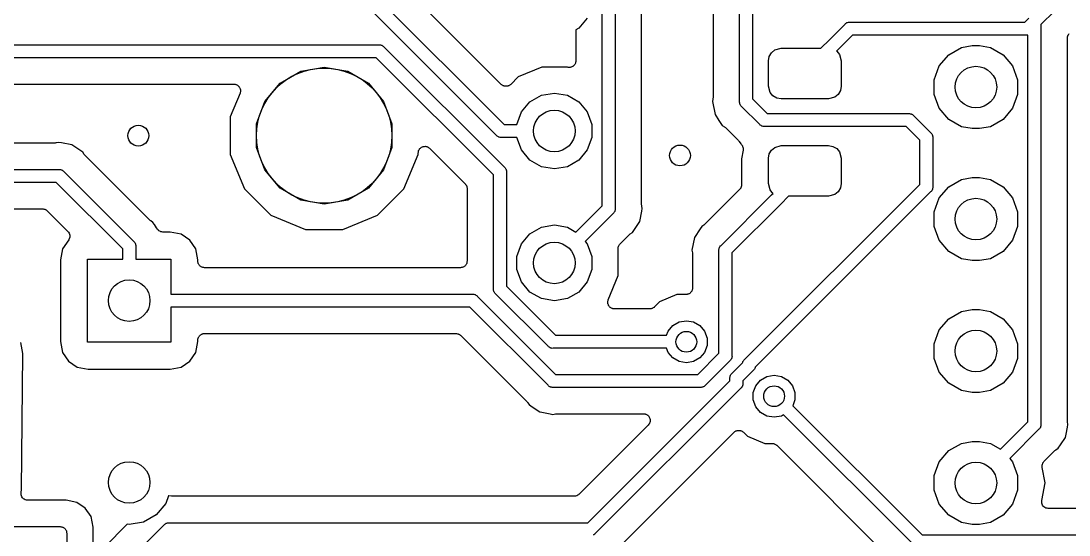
# Model space of a CAD drawing. Extents: x 202.7 to 262.5, y -125.5 to -33.7.
# Drawn here: x 224.82 to 244.97, y -106.11 to -96.22 of the extents above; entities that cross this region are included whole.
import ezdxf

# ---------------------------------------------------------------- set-up
doc = ezdxf.new("R2010")
doc.units = 0
doc.header["$MEASUREMENT"] = 0
doc.layers.add('BLACK', color=7, linetype='CONTINUOUS')

msp = doc.modelspace()

# ---------------------------------------------------------------- linework, layer by layer
at = {"layer": 'BLACK', "linetype": 'CONTINUOUS'}
for p, q in [((246.384, -94.3332), (244.43, -96.2864)), ((238.127, -95.0249), (238.127, -97.6951)), ((238.635, -97.7645), (238.635, -94.9391)), ((238.885, -95.075), (238.885, -97.7182)), ((234.055, -97.4384), (232.067, -95.4503)), ((235.995, -99.7782), (235.995, -95.4479)), ((236.245, -95.4942), (236.245, -99.8245)), ((231.659, -95.7605), (234.109, -98.21)), ((236.753, -99.7552), (236.753, -95.7572)), ((233.965, -98.4195), (231.515, -95.97)), ((235.708, -96.1606), (235.545, -96.3551)), ((240.366, -96.5776), (240.663, -96.2805)), ((240.663, -96.2805), (240.673, -96.2678)), ((240.673, -96.2678), (240.688, -96.2595)), ((240.688, -96.2595), (240.701, -96.25)), ((240.701, -96.25), (240.707, -96.2485)), ((240.707, -96.2485), (240.712, -96.2457)), ((240.712, -96.2457), (240.728, -96.2428)), ((240.728, -96.2428), (240.744, -96.2386)), ((240.744, -96.2386), (240.76, -96.24)), ((240.76, -96.24), (244.123, -96.24)), ((244.123, -96.24), (244.199, -96.1639)), ((244.43, -96.2864), (244.43, -96.2905)), ((244.43, -96.2905), (244.43, -103.98)), ((235.545, -96.3551), (235.487, -96.3885)), ((235.487, -96.3885), (235.487, -96.9864)), ((240.807, -96.49), (240.542, -96.7544)), ((244.166, -96.49), (240.807, -96.49)), ((244.171, -96.4914), (244.166, -96.49)), ((244.18, -96.4907), (244.171, -96.4914)), ((244.18, -103.933), (244.18, -96.4907)), ((244.938, -96.5387), (244.943, -96.5227)), ((244.943, -96.5227), (244.946, -96.5064)), ((244.946, -96.5064), (244.948, -96.5015)), ((244.948, -96.5015), (244.95, -96.4961)), ((244.95, -96.4961), (244.959, -96.4825)), ((244.959, -96.4825), (244.968, -96.4682)), ((244.968, -96.4682), (244.972, -96.4646)), ((223.529, -96.675), (231.698, -96.675)), ((231.698, -96.675), (231.715, -96.6736)), ((231.715, -96.6736), (231.731, -96.6778)), ((231.731, -96.6778), (231.747, -96.6807)), ((231.747, -96.6807), (231.752, -96.6835)), ((231.752, -96.6835), (231.757, -96.685)), ((231.757, -96.685), (231.771, -96.6945)), ((231.771, -96.6945), (231.785, -96.7028)), ((231.785, -96.7028), (231.796, -96.7155)), ((231.796, -96.7155), (234.115, -99.0341)), ((240.201, -96.7425), (240.366, -96.5776)), ((240.366, -96.5776), (240.366, -96.5776)), ((242.902, -96.7266), (243.11, -96.69)), ((243.11, -96.69), (243.25, -96.69)), ((243.25, -96.69), (243.458, -96.7266)), ((244.939, -96.5443), (244.938, -96.5387)), ((244.938, -96.5498), (244.939, -96.5443)), ((244.938, -103.91), (244.938, -96.5498)), ((231.652, -96.925), (223.483, -96.925)), ((233.905, -99.1781), (231.652, -96.925)), ((239.19, -96.9862), (239.205, -96.9029)), ((239.205, -96.9029), (239.247, -96.8296)), ((239.247, -96.8296), (239.312, -96.7752)), ((239.312, -96.7752), (239.434, -96.7425)), ((239.434, -96.7425), (240.201, -96.7425)), ((240.542, -96.7544), (240.499, -96.7974)), ((240.499, -96.7974), (240.503, -96.7995)), ((240.503, -96.7995), (240.557, -96.8644)), ((240.542, -96.7544), (240.542, -96.7544)), ((240.557, -96.8644), (240.59, -96.9862)), ((242.476, -97.0838), (242.658, -96.8677)), ((242.658, -96.8677), (242.902, -96.7266)), ((243.458, -96.7266), (243.702, -96.8677)), ((243.702, -96.8677), (243.884, -97.0838)), ((230.199, -97.1846), (230.65, -97.1049)), ((230.65, -97.1049), (231.101, -97.1846)), ((234.831, -97.107), (234.379, -97.294)), ((235.326, -97.107), (234.831, -97.107)), ((235.338, -97.1115), (235.326, -97.107)), ((235.346, -97.1115), (235.338, -97.1115)), ((235.354, -97.1133), (235.346, -97.1115)), ((235.368, -97.1115), (235.354, -97.1133)), ((235.382, -97.1115), (235.368, -97.1115)), ((235.39, -97.1086), (235.382, -97.1115)), ((235.398, -97.1075), (235.39, -97.1086)), ((235.41, -97.1011), (235.398, -97.1075)), ((235.424, -97.0964), (235.41, -97.1011)), ((235.43, -97.091), (235.424, -97.0964)), ((235.437, -97.0872), (235.43, -97.091)), ((235.447, -97.0769), (235.437, -97.0872)), ((235.457, -97.068), (235.447, -97.0769)), ((235.461, -97.0608), (235.457, -97.068)), ((235.467, -97.0546), (235.461, -97.0608)), ((235.472, -97.0418), (235.467, -97.0546)), ((235.479, -97.0298), (235.472, -97.0418)), ((235.481, -97.0216), (235.479, -97.0298)), ((235.484, -97.0139), (235.481, -97.0216)), ((235.485, -97.0001), (235.484, -97.0139)), ((235.487, -96.9864), (235.485, -97.0001)), ((239.19, -97.4737), (239.19, -96.9862)), ((240.59, -96.9862), (240.59, -97.4737)), ((242.38, -97.3489), (242.476, -97.0838)), ((243.884, -97.0838), (243.98, -97.3489)), ((229.801, -97.4138), (230.199, -97.1846)), ((231.101, -97.1846), (231.499, -97.4138)), ((234.379, -97.294), (234.235, -97.4384)), ((223.552, -97.433), (228.914, -97.433)), ((228.914, -97.433), (228.928, -97.4354)), ((228.928, -97.4354), (228.941, -97.436)), ((228.941, -97.436), (228.949, -97.4392)), ((228.949, -97.4392), (228.957, -97.4407)), ((228.957, -97.4407), (228.969, -97.4476)), ((228.969, -97.4476), (228.982, -97.4529)), ((228.982, -97.4529), (228.988, -97.4585)), ((228.988, -97.4585), (228.995, -97.4627)), ((228.995, -97.4627), (229.004, -97.4733)), ((229.004, -97.4733), (229.015, -97.4827)), ((229.015, -97.4827), (229.018, -97.4901)), ((229.018, -97.4901), (229.024, -97.4965)), ((229.024, -97.4965), (229.029, -97.5095)), ((229.029, -97.5095), (229.035, -97.5218)), ((229.035, -97.5218), (229.036, -97.5301)), ((229.036, -97.5301), (229.039, -97.5379)), ((229.507, -97.765), (229.801, -97.4138)), ((231.499, -97.4138), (231.793, -97.765)), ((234.064, -97.4448), (234.055, -97.4384)), ((234.072, -97.4526), (234.064, -97.4448)), ((234.082, -97.4573), (234.072, -97.4526)), ((234.091, -97.4637), (234.082, -97.4573)), ((234.102, -97.4666), (234.091, -97.4637)), ((234.112, -97.4713), (234.102, -97.4666)), ((234.123, -97.4722), (234.112, -97.4713)), ((234.134, -97.4751), (234.123, -97.4722)), ((234.145, -97.4741), (234.134, -97.4751)), ((234.156, -97.4751), (234.145, -97.4741)), ((234.167, -97.4722), (234.156, -97.4751)), ((234.178, -97.4713), (234.167, -97.4722)), ((234.188, -97.4666), (234.178, -97.4713)), ((234.199, -97.4637), (234.188, -97.4666)), ((234.208, -97.4573), (234.199, -97.4637)), ((234.218, -97.4526), (234.208, -97.4573)), ((234.226, -97.4448), (234.218, -97.4526)), ((234.235, -97.4384), (234.226, -97.4448)), ((239.223, -97.5956), (239.19, -97.4737)), ((240.59, -97.4737), (240.575, -97.5571)), ((242.38, -97.6311), (242.38, -97.3489)), ((243.98, -97.3489), (243.98, -97.6311)), ((229.031, -97.6086), (228.842, -98.0654)), ((229.034, -97.5951), (229.031, -97.6086)), ((229.039, -97.5821), (229.034, -97.5951)), ((229.039, -97.5379), (229.039, -97.5518)), ((229.039, -97.5518), (229.041, -97.5655)), ((229.041, -97.5655), (229.039, -97.5737)), ((229.039, -97.5737), (229.039, -97.5821)), ((234.605, -97.7749), (234.825, -97.648)), ((234.825, -97.648), (235.075, -97.6039)), ((235.075, -97.6039), (235.325, -97.648)), ((235.325, -97.648), (235.545, -97.7749)), ((238.125, -97.7199), (238.115, -97.77)), ((238.127, -97.6951), (238.125, -97.7074)), ((238.125, -97.7074), (238.125, -97.7199)), ((238.885, -97.7182), (239.167, -98)), ((239.277, -97.6605), (239.223, -97.5956)), ((239.35, -97.7028), (239.277, -97.6605)), ((239.434, -97.7175), (239.35, -97.7028)), ((240.346, -97.7175), (239.434, -97.7175)), ((240.468, -97.6848), (240.346, -97.7175)), ((240.533, -97.6304), (240.468, -97.6848)), ((240.575, -97.5571), (240.533, -97.6304)), ((242.476, -97.8962), (242.38, -97.6311)), ((243.98, -97.6311), (243.884, -97.8962)), ((229.35, -98.1958), (229.507, -97.765)), ((231.793, -97.765), (231.95, -98.1958)), ((234.442, -97.9694), (234.605, -97.7749)), ((235.545, -97.7749), (235.708, -97.9694)), ((238.115, -97.77), (238.164, -98.017)), ((238.634, -97.7811), (238.635, -97.7645)), ((238.638, -97.7971), (238.634, -97.7811)), ((238.641, -97.8134), (238.638, -97.7971)), ((238.644, -97.8182), (238.641, -97.8134)), ((238.645, -97.8236), (238.644, -97.8182)), ((238.654, -97.8372), (238.645, -97.8236)), ((238.663, -97.8516), (238.654, -97.8372)), ((238.675, -97.8622), (238.663, -97.8516)), ((239.023, -98.2095), (238.675, -97.8622)), ((242.658, -98.1123), (242.476, -97.8962)), ((243.884, -97.8962), (243.702, -98.1123)), ((228.842, -98.0654), (228.842, -98.7846)), ((234.355, -98.208), (234.442, -97.9694)), ((235.708, -97.9694), (235.795, -98.208)), ((238.164, -98.017), (238.24, -98.1313)), ((238.24, -98.1313), (238.24, -98.1313)), ((238.24, -98.1313), (238.304, -98.2264)), ((239.167, -98), (241.886, -98)), ((241.886, -98), (241.903, -97.9985)), ((241.903, -97.9985), (241.919, -98.0028)), ((241.919, -98.0028), (241.935, -98.0057)), ((241.935, -98.0057), (241.94, -98.0085)), ((241.94, -98.0085), (241.945, -98.01)), ((241.945, -98.01), (241.959, -98.0195)), ((241.959, -98.0195), (241.973, -98.0278)), ((241.973, -98.0278), (241.984, -98.0405)), ((241.984, -98.0405), (242.31, -98.3659)), ((242.902, -98.2534), (242.658, -98.1123)), ((243.702, -98.1123), (243.458, -98.2534)), ((229.35, -98.6542), (229.35, -98.1958)), ((231.95, -98.1958), (231.95, -98.6542)), ((234.109, -98.21), (234.355, -98.21)), ((234.355, -98.21), (234.355, -98.208)), ((235.795, -98.208), (235.795, -98.462)), ((238.304, -98.2264), (238.346, -98.2547)), ((238.346, -98.2547), (238.355, -98.2634)), ((238.355, -98.2634), (238.365, -98.2705)), ((238.365, -98.2705), (238.614, -98.5197)), ((239.033, -98.2222), (239.023, -98.2095)), ((239.048, -98.2305), (239.033, -98.2222)), ((239.061, -98.24), (239.048, -98.2305)), ((239.067, -98.2415), (239.061, -98.24)), ((239.072, -98.2443), (239.067, -98.2415)), ((239.088, -98.2471), (239.072, -98.2443)), ((239.104, -98.2514), (239.088, -98.2471)), ((239.12, -98.25), (239.104, -98.2514)), ((241.84, -98.25), (239.12, -98.25)), ((242.1, -98.5099), (241.84, -98.25)), ((243.11, -98.29), (242.902, -98.2534)), ((243.25, -98.29), (243.11, -98.29)), ((243.458, -98.2534), (243.25, -98.29)), ((233.975, -98.4322), (233.965, -98.4195)), ((233.99, -98.4405), (233.975, -98.4322)), ((234.003, -98.45), (233.99, -98.4405)), ((234.009, -98.4515), (234.003, -98.45)), ((234.013, -98.4543), (234.009, -98.4515)), ((234.03, -98.4572), (234.013, -98.4543)), ((234.046, -98.4614), (234.03, -98.4572)), ((234.062, -98.46), (234.046, -98.4614)), ((234.355, -98.46), (234.062, -98.46)), ((234.355, -98.462), (234.355, -98.46)), ((234.442, -98.7006), (234.355, -98.462)), ((235.795, -98.462), (235.708, -98.7006)), ((238.614, -98.5197), (238.622, -98.5299)), ((238.622, -98.5299), (238.63, -98.5389)), ((242.1, -99.3651), (242.1, -98.5099)), ((242.31, -98.3659), (242.322, -98.3766)), ((242.322, -98.3766), (242.331, -98.3909)), ((242.331, -98.3909), (242.34, -98.4045)), ((242.34, -98.4045), (242.341, -98.4099)), ((242.341, -98.4099), (242.344, -98.4147)), ((242.344, -98.4147), (242.347, -98.4311)), ((242.347, -98.4311), (242.351, -98.4471)), ((242.351, -98.4471), (242.35, -98.4636)), ((242.35, -98.4636), (242.35, -99.4114)), ((225.475, -98.567), (221.748, -98.567)), ((225.487, -98.5648), (225.475, -98.567)), ((225.5, -98.5646), (225.487, -98.5648)), ((225.55, -98.5546), (225.5, -98.5646)), ((225.6, -98.5646), (225.55, -98.5546)), ((225.797, -98.6037), (225.6, -98.5646)), ((225.6, -98.5646), (225.6, -98.5646)), ((226.006, -98.7436), (225.797, -98.6037)), ((229.507, -99.085), (229.35, -98.6542)), ((231.95, -98.6542), (231.793, -99.085)), ((232.458, -98.7561), (232.461, -98.7398)), ((232.461, -98.7398), (232.462, -98.7232)), ((232.462, -98.7232), (232.465, -98.7182)), ((232.465, -98.7182), (232.466, -98.7127)), ((232.466, -98.7127), (232.474, -98.6983)), ((232.474, -98.6983), (232.481, -98.6833)), ((232.481, -98.6833), (232.485, -98.6793)), ((232.485, -98.6793), (232.488, -98.6745)), ((232.488, -98.6745), (232.5, -98.6638)), ((232.5, -98.6638), (232.512, -98.6521)), ((232.512, -98.6521), (232.517, -98.6497)), ((232.517, -98.6497), (232.522, -98.6461)), ((232.522, -98.6461), (232.537, -98.6405)), ((232.537, -98.6405), (232.552, -98.6334)), ((232.552, -98.6334), (232.558, -98.633)), ((232.558, -98.633), (232.563, -98.631)), ((232.563, -98.631), (232.58, -98.631)), ((232.58, -98.631), (232.596, -98.6296)), ((232.596, -98.6296), (232.601, -98.631)), ((232.601, -98.631), (232.607, -98.631)), ((232.607, -98.631), (232.623, -98.6367)), ((232.623, -98.6367), (232.639, -98.641)), ((232.639, -98.641), (232.643, -98.6442)), ((232.643, -98.6442), (232.648, -98.6461)), ((232.648, -98.6461), (232.661, -98.6568)), ((232.661, -98.6568), (232.675, -98.6663)), ((232.675, -98.6663), (233.36, -99.3513)), ((234.605, -98.8951), (234.442, -98.7006)), ((235.708, -98.7006), (235.545, -98.8951)), ((238.63, -98.5389), (238.66, -98.5839)), ((238.66, -98.5839), (238.662, -98.5851)), ((238.662, -98.5851), (238.671, -98.5959)), ((238.703, -98.7053), (238.67, -98.8738)), ((238.671, -98.5959), (238.681, -98.6055)), ((238.681, -98.6055), (238.685, -98.613)), ((238.685, -98.613), (238.69, -98.6195)), ((238.69, -98.6195), (238.694, -98.6326)), ((238.694, -98.6326), (238.7, -98.645)), ((238.7, -98.645), (238.701, -98.6533)), ((238.701, -98.6533), (238.704, -98.6612)), ((238.705, -98.6889), (238.703, -98.697)), ((238.703, -98.697), (238.703, -98.7053)), ((238.704, -98.6612), (238.704, -98.6751)), ((238.704, -98.6751), (238.705, -98.6889)), ((239.205, -98.7779), (239.247, -98.7046)), ((239.247, -98.7046), (239.312, -98.6502)), ((239.312, -98.6502), (239.434, -98.6175)), ((239.434, -98.6175), (240.346, -98.6175)), ((240.346, -98.6175), (240.43, -98.6322)), ((240.43, -98.6322), (240.503, -98.6745)), ((240.503, -98.6745), (240.557, -98.7394)), ((240.557, -98.7394), (240.59, -98.8612)), ((226.035, -98.7861), (226.006, -98.7436)), ((226.043, -98.7951), (226.035, -98.7861)), ((226.051, -98.8053), (226.043, -98.7951)), ((227.295, -100.049), (226.051, -98.8053)), ((228.842, -98.7846), (229.117, -99.4491)), ((232.183, -99.4492), (232.458, -98.7846)), ((232.458, -98.7846), (232.458, -98.7561)), ((234.825, -99.022), (234.605, -98.8951)), ((235.545, -98.8951), (235.325, -99.022)), ((238.67, -98.8738), (238.67, -99.3362)), ((239.19, -98.8612), (239.205, -98.7779)), ((239.19, -99.3487), (239.19, -98.8612)), ((240.59, -98.8612), (240.59, -99.3487)), ((221.225, -99.075), (225.545, -99.075)), ((225.545, -99.075), (225.561, -99.0736)), ((225.561, -99.0736), (225.577, -99.0778)), ((225.577, -99.0778), (225.593, -99.0807)), ((225.593, -99.0807), (225.598, -99.0835)), ((225.598, -99.0835), (225.604, -99.085)), ((225.604, -99.085), (225.617, -99.0945)), ((225.617, -99.0945), (225.632, -99.1028)), ((225.632, -99.1028), (225.642, -99.1155)), ((225.642, -99.1155), (226.985, -100.458)), ((229.801, -99.4362), (229.507, -99.085)), ((231.793, -99.085), (231.499, -99.4362)), ((234.115, -99.0341), (234.127, -99.0447)), ((234.127, -99.0447), (234.136, -99.0591)), ((234.136, -99.0591), (234.145, -99.0727)), ((234.145, -99.0727), (234.146, -99.0781)), ((234.146, -99.0781), (234.149, -99.0829)), ((234.149, -99.0829), (234.152, -99.0992)), ((234.152, -99.0992), (234.156, -99.1152)), ((234.156, -99.1152), (234.155, -99.1318)), ((234.155, -99.1318), (234.155, -101.325)), ((235.075, -99.0661), (234.825, -99.022)), ((235.325, -99.022), (235.075, -99.0661)), ((225.498, -99.325), (221.225, -99.325)), ((226.775, -100.602), (225.498, -99.325)), ((233.905, -101.371), (233.905, -99.1781)), ((238.67, -99.3362), (238.672, -99.3481)), ((242.658, -99.4077), (242.902, -99.2666)), ((242.902, -99.2666), (243.11, -99.23)), ((243.11, -99.23), (243.25, -99.23)), ((243.25, -99.23), (243.458, -99.2666)), ((243.458, -99.2666), (243.702, -99.4077)), ((229.117, -99.4491), (229.626, -99.9577)), ((230.199, -99.6654), (229.801, -99.4362)), ((231.499, -99.4362), (231.101, -99.6654)), ((231.674, -99.9577), (232.183, -99.4492)), ((233.36, -99.3513), (233.363, -99.3559)), ((233.363, -99.3559), (233.367, -99.3595)), ((233.367, -99.3595), (233.376, -99.3738)), ((233.376, -99.3738), (233.385, -99.3874)), ((233.385, -99.3874), (233.387, -99.3928)), ((233.387, -99.3928), (233.389, -99.3977)), ((233.389, -99.3977), (233.392, -99.414)), ((233.392, -99.414), (233.397, -99.43)), ((233.397, -99.43), (233.396, -99.4356)), ((233.396, -99.4356), (233.397, -99.4411)), ((233.397, -99.4411), (233.397, -100.84)), ((238.637, -99.4626), (237.97, -100.129)), ((238.647, -99.4479), (238.637, -99.4626)), ((238.659, -99.4339), (238.647, -99.4479)), ((238.66, -99.43), (238.659, -99.4339)), ((238.662, -99.4265), (238.66, -99.43)), ((238.667, -99.4092), (238.662, -99.4265)), ((238.673, -99.3922), (238.667, -99.4092)), ((238.672, -99.3481), (238.672, -99.366)), ((238.672, -99.366), (238.674, -99.3839)), ((238.674, -99.3839), (238.673, -99.388)), ((238.673, -99.388), (238.673, -99.3922)), ((238.73, -102.735), (242.1, -99.3651)), ((242.31, -99.5091), (238.937, -102.882)), ((239.223, -99.4706), (239.19, -99.3487)), ((239.277, -99.5355), (239.223, -99.4706)), ((239.253, -99.5651), (239.281, -99.5376)), ((239.281, -99.5376), (239.277, -99.5355)), ((240.533, -99.5054), (240.468, -99.5598)), ((240.575, -99.4321), (240.533, -99.5054)), ((240.59, -99.3487), (240.575, -99.4321)), ((242.322, -99.4984), (242.31, -99.5091)), ((242.331, -99.4841), (242.322, -99.4984)), ((242.34, -99.4705), (242.331, -99.4841)), ((242.341, -99.4651), (242.34, -99.4705)), ((242.344, -99.4603), (242.341, -99.4651)), ((242.347, -99.4439), (242.344, -99.4603)), ((242.351, -99.4279), (242.347, -99.4439)), ((242.35, -99.4114), (242.351, -99.4279)), ((242.476, -99.6238), (242.658, -99.4077)), ((243.702, -99.4077), (243.884, -99.6238)), ((230.65, -99.7451), (230.199, -99.6654)), ((231.101, -99.6654), (230.65, -99.7451)), ((238.28, -100.538), (239.253, -99.5651)), ((239.43, -99.7419), (238.49, -100.682)), ((239.253, -99.5651), (239.253, -99.5651)), ((239.579, -99.5925), (239.43, -99.7419)), ((239.43, -99.7419), (239.43, -99.7419)), ((240.346, -99.5925), (239.579, -99.5925)), ((240.468, -99.5598), (240.346, -99.5925)), ((242.38, -99.8889), (242.476, -99.6238)), ((243.884, -99.6238), (243.98, -99.8889)), ((223.872, -99.833), (225.235, -99.833)), ((225.235, -99.833), (225.241, -99.834)), ((225.241, -99.834), (225.246, -99.8335)), ((225.246, -99.8335), (225.262, -99.8378)), ((225.262, -99.8378), (225.279, -99.8407)), ((225.279, -99.8407), (225.283, -99.8435)), ((225.283, -99.8435), (225.289, -99.8449)), ((225.289, -99.8449), (225.302, -99.8544)), ((225.302, -99.8544), (225.317, -99.8627)), ((225.317, -99.8627), (225.32, -99.867)), ((225.32, -99.867), (225.325, -99.8702)), ((225.325, -99.8702), (225.722, -100.267)), ((235.49, -100.283), (235.995, -99.7782)), ((236.205, -99.9222), (235.667, -100.46)), ((236.217, -99.9116), (236.205, -99.9222)), ((236.226, -99.8972), (236.217, -99.9116)), ((236.235, -99.8836), (236.226, -99.8972)), ((236.236, -99.8782), (236.235, -99.8836)), ((236.239, -99.8734), (236.236, -99.8782)), ((236.242, -99.8571), (236.239, -99.8734)), ((236.246, -99.8411), (236.242, -99.8571)), ((236.245, -99.8245), (236.246, -99.8411)), ((236.716, -100.077), (236.755, -99.8801)), ((236.755, -99.7674), (236.753, -99.7552)), ((236.755, -99.7799), (236.755, -99.7674)), ((236.765, -99.83), (236.755, -99.7799)), ((236.755, -99.8801), (236.765, -99.83)), ((236.755, -99.8801), (236.755, -99.8801)), ((242.38, -100.171), (242.38, -99.8889)), ((243.98, -99.8889), (243.98, -100.171)), ((227.305, -100.057), (227.295, -100.049)), ((227.314, -100.065), (227.305, -100.057)), ((227.356, -100.094), (227.314, -100.065)), ((227.385, -100.136), (227.356, -100.094)), ((227.425, -100.197), (227.385, -100.136)), ((227.385, -100.136), (227.385, -100.136)), ((229.626, -99.9577), (230.29, -100.233)), ((231.01, -100.233), (231.674, -99.9577)), ((234.825, -100.188), (235.075, -100.144)), ((235.075, -100.144), (235.325, -100.188)), ((236.576, -100.286), (236.716, -100.077)), ((237.951, -100.145), (237.909, -100.174)), ((237.96, -100.137), (237.951, -100.145)), ((237.97, -100.129), (237.96, -100.137)), ((225.722, -100.267), (225.734, -100.284)), ((225.734, -100.284), (225.746, -100.301)), ((225.746, -100.301), (225.747, -100.302)), ((225.747, -100.302), (225.747, -100.303)), ((225.747, -100.303), (225.753, -100.323)), ((225.753, -100.323), (225.759, -100.343)), ((225.759, -100.346), (225.757, -100.367)), ((225.759, -100.343), (225.758, -100.345)), ((225.758, -100.345), (225.759, -100.346)), ((227.443, -100.223), (227.425, -100.197)), ((227.425, -100.197), (227.425, -100.197)), ((227.455, -100.236), (227.443, -100.223)), ((227.467, -100.25), (227.455, -100.236)), ((227.47, -100.252), (227.467, -100.25)), ((227.473, -100.255), (227.47, -100.252)), ((227.489, -100.263), (227.473, -100.255)), ((227.505, -100.272), (227.489, -100.263)), ((227.509, -100.273), (227.505, -100.272)), ((227.513, -100.274), (227.509, -100.273)), ((227.531, -100.276), (227.513, -100.274)), ((227.548, -100.28), (227.531, -100.276)), ((227.687, -100.28), (227.548, -100.28)), ((227.898, -100.321), (227.687, -100.28)), ((228.066, -100.434), (227.898, -100.321)), ((230.29, -100.233), (231.01, -100.233)), ((234.442, -100.509), (234.605, -100.315)), ((234.605, -100.315), (234.825, -100.188)), ((235.325, -100.188), (235.49, -100.283)), ((236.337, -100.508), (236.515, -100.331)), ((236.515, -100.331), (236.525, -100.323)), ((236.525, -100.323), (236.534, -100.315)), ((236.534, -100.315), (236.576, -100.286)), ((237.88, -100.216), (237.769, -100.383)), ((237.909, -100.174), (237.88, -100.216)), ((237.88, -100.216), (237.88, -100.216)), ((242.476, -100.436), (242.38, -100.171)), ((243.98, -100.171), (243.884, -100.436)), ((225.738, -100.428), (225.621, -100.602)), ((225.746, -100.409), (225.738, -100.428)), ((225.755, -100.39), (225.746, -100.409)), ((225.756, -100.387), (225.755, -100.389)), ((225.755, -100.389), (225.755, -100.39)), ((225.757, -100.367), (225.756, -100.387)), ((226.985, -100.458), (226.997, -100.468)), ((226.997, -100.468), (227.006, -100.483)), ((227.006, -100.483), (227.015, -100.496)), ((227.015, -100.496), (227.016, -100.502)), ((227.016, -100.502), (227.019, -100.507)), ((227.019, -100.507), (227.022, -100.523)), ((227.022, -100.523), (227.026, -100.539)), ((227.026, -100.539), (227.025, -100.555)), ((228.179, -100.602), (228.066, -100.434)), ((234.355, -100.748), (234.442, -100.509)), ((235.667, -100.46), (235.708, -100.509)), ((235.708, -100.509), (235.795, -100.748)), ((236.306, -100.56), (236.31, -100.552)), ((236.31, -100.552), (236.312, -100.544)), ((236.312, -100.544), (236.32, -100.533)), ((236.32, -100.533), (236.326, -100.521)), ((236.326, -100.521), (236.332, -100.515)), ((236.332, -100.515), (236.337, -100.508)), ((237.769, -100.383), (237.72, -100.63)), ((238.259, -100.563), (238.268, -100.548)), ((238.268, -100.548), (238.28, -100.538)), ((242.658, -100.652), (242.476, -100.436)), ((243.884, -100.436), (243.702, -100.652)), ((225.621, -100.602), (225.58, -100.813)), ((226.775, -100.8), (226.775, -100.602)), ((227.025, -100.555), (227.025, -100.8)), ((228.22, -100.813), (228.179, -100.602)), ((234.355, -101.002), (234.355, -100.748)), ((235.795, -100.748), (235.795, -101.002)), ((236.3, -100.587), (236.304, -100.573)), ((236.301, -100.595), (236.3, -100.587)), ((236.3, -100.603), (236.301, -100.595)), ((236.303, -100.617), (236.3, -100.603)), ((236.303, -101.119), (236.303, -100.617)), ((236.303, -100.617), (236.303, -100.617)), ((236.304, -100.573), (236.306, -100.56)), ((237.72, -100.63), (237.73, -100.68)), ((237.73, -100.68), (237.73, -100.693)), ((237.73, -100.693), (237.732, -100.705)), ((237.732, -100.705), (237.732, -101.358)), ((238.239, -100.619), (238.243, -100.603)), ((238.24, -100.635), (238.239, -100.619)), ((238.24, -102.614), (238.24, -100.635)), ((238.243, -100.603), (238.246, -100.587)), ((238.246, -100.587), (238.249, -100.582)), ((238.249, -100.582), (238.25, -100.576)), ((238.25, -100.576), (238.259, -100.563)), ((238.49, -100.682), (238.49, -102.66)), ((242.902, -100.793), (242.658, -100.652)), ((243.702, -100.652), (243.458, -100.793)), ((225.58, -100.813), (225.58, -102.387)), ((226.1, -102.4), (226.1, -100.8)), ((226.1, -100.8), (226.775, -100.8)), ((227.025, -100.8), (227.7, -100.8)), ((227.7, -100.8), (227.7, -101.475)), ((228.22, -100.84), (228.22, -100.813)), ((228.222, -100.851), (228.22, -100.84)), ((228.222, -100.862), (228.222, -100.851)), ((228.226, -100.872), (228.222, -100.862)), ((228.228, -100.883), (228.226, -100.872)), ((228.234, -100.893), (228.228, -100.883)), ((228.237, -100.903), (228.234, -100.893)), ((228.245, -100.912), (228.237, -100.903)), ((228.25, -100.922), (228.245, -100.912)), ((228.259, -100.929), (228.25, -100.922)), ((228.266, -100.937), (228.259, -100.929)), ((228.275, -100.943), (228.266, -100.937)), ((228.284, -100.95), (228.275, -100.943)), ((228.294, -100.954), (228.284, -100.95)), ((228.304, -100.959), (228.294, -100.954)), ((233.323, -100.954), (233.313, -100.959)), ((233.333, -100.95), (233.323, -100.954)), ((233.342, -100.943), (233.333, -100.95)), ((233.352, -100.937), (233.342, -100.943)), ((233.359, -100.929), (233.352, -100.937)), ((233.367, -100.922), (233.359, -100.929)), ((233.373, -100.912), (233.367, -100.922)), ((233.38, -100.903), (233.373, -100.912)), ((233.384, -100.893), (233.38, -100.903)), ((233.389, -100.883), (233.384, -100.893)), ((233.391, -100.872), (233.389, -100.883)), ((233.395, -100.862), (233.391, -100.872)), ((233.397, -100.84), (233.395, -100.851)), ((233.395, -100.851), (233.395, -100.862)), ((243.11, -100.83), (242.902, -100.793)), ((243.25, -100.83), (243.11, -100.83)), ((243.458, -100.793), (243.25, -100.83)), ((228.315, -100.961), (228.304, -100.959)), ((228.325, -100.965), (228.315, -100.961)), ((228.337, -100.965), (228.325, -100.965)), ((228.347, -100.967), (228.337, -100.965)), ((233.27, -100.967), (228.347, -100.967)), ((233.281, -100.965), (233.27, -100.967)), ((233.292, -100.965), (233.281, -100.965)), ((233.302, -100.961), (233.292, -100.965)), ((233.313, -100.959), (233.302, -100.961)), ((234.442, -101.241), (234.355, -101.002)), ((235.795, -101.002), (235.708, -101.241)), ((236.11, -101.584), (236.303, -101.119)), ((234.155, -101.325), (235.098, -102.268)), ((234.605, -101.435), (234.442, -101.241)), ((235.708, -101.241), (235.545, -101.435)), ((237.732, -101.358), (237.73, -101.369)), ((227.7, -101.475), (233.495, -101.475)), ((233.495, -101.475), (233.511, -101.474)), ((233.511, -101.474), (233.527, -101.478)), ((233.527, -101.478), (233.543, -101.481)), ((233.543, -101.481), (233.548, -101.484)), ((233.548, -101.484), (233.554, -101.485)), ((233.554, -101.485), (233.567, -101.494)), ((233.567, -101.494), (233.582, -101.503)), ((233.582, -101.503), (233.592, -101.515)), ((233.592, -101.515), (235.097, -103.02)), ((233.904, -101.388), (233.905, -101.371)), ((233.908, -101.404), (233.904, -101.388)), ((233.911, -101.42), (233.908, -101.404)), ((233.914, -101.425), (233.911, -101.42)), ((233.915, -101.43), (233.914, -101.425)), ((233.924, -101.444), (233.915, -101.43)), ((233.933, -101.458), (233.924, -101.444)), ((233.945, -101.469), (233.933, -101.458)), ((234.954, -102.477), (233.945, -101.469)), ((234.825, -101.562), (234.605, -101.435)), ((235.545, -101.435), (235.325, -101.562)), ((237.432, -101.485), (237.098, -101.623)), ((237.605, -101.485), (237.432, -101.485)), ((237.616, -101.483), (237.605, -101.485)), ((237.627, -101.483), (237.616, -101.483)), ((237.637, -101.479), (237.627, -101.483)), ((237.648, -101.477), (237.637, -101.479)), ((237.658, -101.471), (237.648, -101.477)), ((237.669, -101.468), (237.658, -101.471)), ((237.677, -101.46), (237.669, -101.468)), ((237.687, -101.455), (237.677, -101.46)), ((237.694, -101.446), (237.687, -101.455)), ((237.702, -101.439), (237.694, -101.446)), ((237.708, -101.43), (237.702, -101.439)), ((237.715, -101.421), (237.708, -101.43)), ((237.719, -101.411), (237.715, -101.421)), ((237.724, -101.401), (237.719, -101.411)), ((237.726, -101.39), (237.724, -101.401)), ((237.73, -101.38), (237.726, -101.39)), ((237.73, -101.369), (237.73, -101.38)), ((233.448, -101.725), (227.7, -101.725)), ((227.7, -101.725), (227.7, -102.4)), ((234.953, -103.23), (233.448, -101.725)), ((235.075, -101.606), (234.825, -101.562)), ((235.325, -101.562), (235.075, -101.606)), ((236.101, -101.627), (236.103, -101.619)), ((236.103, -101.641), (236.101, -101.627)), ((236.103, -101.611), (236.107, -101.598)), ((236.103, -101.619), (236.103, -101.611)), ((236.103, -101.655), (236.103, -101.641)), ((236.106, -101.663), (236.103, -101.655)), ((236.107, -101.671), (236.106, -101.663)), ((236.107, -101.598), (236.11, -101.584)), ((236.113, -101.683), (236.107, -101.671)), ((236.118, -101.696), (236.113, -101.683)), ((236.123, -101.703), (236.118, -101.696)), ((236.127, -101.71), (236.123, -101.703)), ((236.137, -101.719), (236.127, -101.71)), ((236.146, -101.73), (236.137, -101.719)), ((236.153, -101.734), (236.146, -101.73)), ((236.16, -101.74), (236.153, -101.734)), ((236.172, -101.745), (236.16, -101.74)), ((236.184, -101.752), (236.172, -101.745)), ((236.193, -101.753), (236.184, -101.752)), ((236.2, -101.757), (236.193, -101.753)), ((236.214, -101.757), (236.2, -101.757)), ((236.228, -101.76), (236.214, -101.757)), ((236.909, -101.76), (236.228, -101.76)), ((236.914, -101.759), (236.909, -101.76)), ((236.92, -101.759), (236.914, -101.759)), ((236.936, -101.755), (236.92, -101.759)), ((236.952, -101.752), (236.936, -101.755)), ((236.957, -101.749), (236.952, -101.752)), ((236.963, -101.748), (236.957, -101.749)), ((236.976, -101.738), (236.963, -101.748)), ((236.991, -101.73), (236.976, -101.738)), ((236.994, -101.726), (236.991, -101.73)), ((236.999, -101.722), (236.994, -101.726)), ((237.098, -101.623), (236.999, -101.722)), ((242.476, -102.164), (242.658, -101.948)), ((242.658, -101.948), (242.902, -101.807)), ((242.902, -101.807), (243.11, -101.77)), ((243.11, -101.77), (243.25, -101.77)), ((243.25, -101.77), (243.458, -101.807)), ((243.458, -101.807), (243.702, -101.948)), ((243.702, -101.948), (243.884, -102.164)), ((237.261, -102.19), (237.352, -102.081)), ((237.352, -102.081), (237.474, -102.011)), ((237.474, -102.011), (237.613, -101.986)), ((237.613, -101.986), (237.752, -102.011)), ((237.752, -102.011), (237.874, -102.081)), ((237.874, -102.081), (237.964, -102.19)), ((242.38, -102.429), (242.476, -102.164)), ((243.884, -102.164), (243.98, -102.429)), ((228.22, -102.36), (228.222, -102.349)), ((228.22, -102.387), (228.22, -102.36)), ((228.222, -102.338), (228.226, -102.328)), ((228.222, -102.349), (228.222, -102.338)), ((228.226, -102.328), (228.228, -102.317)), ((228.228, -102.317), (228.234, -102.307)), ((228.234, -102.307), (228.237, -102.296)), ((228.237, -102.296), (228.245, -102.288)), ((228.245, -102.288), (228.25, -102.278)), ((228.25, -102.278), (228.259, -102.271)), ((228.259, -102.271), (228.266, -102.263)), ((228.266, -102.263), (228.275, -102.257)), ((228.275, -102.257), (228.284, -102.25)), ((228.284, -102.25), (228.294, -102.246)), ((228.294, -102.246), (228.304, -102.241)), ((228.304, -102.241), (228.315, -102.239)), ((228.315, -102.239), (228.325, -102.235)), ((228.325, -102.235), (228.337, -102.235)), ((228.337, -102.235), (228.347, -102.233)), ((228.347, -102.233), (233.185, -102.233)), ((233.185, -102.233), (233.191, -102.234)), ((233.191, -102.234), (233.196, -102.233)), ((233.196, -102.233), (233.212, -102.238)), ((233.212, -102.238), (233.229, -102.241)), ((233.229, -102.241), (233.233, -102.243)), ((233.233, -102.243), (233.239, -102.245)), ((233.239, -102.245), (233.252, -102.254)), ((233.252, -102.254), (233.267, -102.263)), ((233.267, -102.263), (233.27, -102.267)), ((233.27, -102.267), (233.275, -102.27)), ((233.275, -102.27), (234.544, -103.54)), ((235.098, -102.268), (237.232, -102.268)), ((237.232, -102.268), (237.261, -102.19)), ((237.964, -102.19), (238.013, -102.322)), ((238.013, -102.322), (238.013, -102.463)), ((224.858, -102.618), (224.817, -102.406)), ((225.58, -102.387), (225.621, -102.598)), ((227.7, -102.4), (226.1, -102.4)), ((228.179, -102.598), (228.22, -102.387)), ((234.964, -102.49), (234.954, -102.477)), ((234.979, -102.498), (234.964, -102.49)), ((234.992, -102.508), (234.979, -102.498)), ((234.998, -102.509), (234.992, -102.508)), ((235.003, -102.512), (234.998, -102.509)), ((235.019, -102.515), (235.003, -102.512)), ((235.035, -102.519), (235.019, -102.515)), ((235.051, -102.518), (235.035, -102.519)), ((237.232, -102.518), (235.051, -102.518)), ((237.261, -102.596), (237.232, -102.518)), ((238.013, -102.463), (237.964, -102.596)), ((242.38, -102.711), (242.38, -102.429)), ((243.98, -102.429), (243.98, -102.711)), ((224.833, -105.242), (224.858, -102.618)), ((225.621, -102.598), (225.734, -102.766)), ((225.734, -102.766), (225.902, -102.879)), ((227.898, -102.879), (228.066, -102.766)), ((228.066, -102.766), (228.179, -102.598)), ((237.352, -102.704), (237.261, -102.596)), ((237.474, -102.774), (237.352, -102.704)), ((237.874, -102.704), (237.752, -102.774)), ((237.834, -103.02), (238.24, -102.614)), ((237.964, -102.596), (237.874, -102.704)), ((238.45, -102.758), (237.978, -103.23)), ((238.462, -102.747), (238.45, -102.758)), ((238.471, -102.733), (238.462, -102.747)), ((238.48, -102.719), (238.471, -102.733)), ((238.481, -102.714), (238.48, -102.719)), ((238.484, -102.709), (238.481, -102.714)), ((238.487, -102.693), (238.484, -102.709)), ((238.491, -102.677), (238.487, -102.693)), ((238.49, -102.66), (238.491, -102.677)), ((238.7, -102.773), (238.709, -102.76)), ((238.709, -102.76), (238.718, -102.745)), ((238.718, -102.745), (238.73, -102.735)), ((242.476, -102.976), (242.38, -102.711)), ((243.98, -102.711), (243.884, -102.976)), ((225.902, -102.879), (226.113, -102.92)), ((226.113, -102.92), (227.687, -102.92)), ((227.687, -102.92), (227.898, -102.879)), ((237.613, -102.799), (237.474, -102.774)), ((237.752, -102.774), (237.613, -102.799)), ((238.49, -103), (238.693, -102.797)), ((238.693, -102.797), (238.696, -102.783)), ((238.696, -102.783), (238.699, -102.779)), ((238.699, -102.779), (238.7, -102.773)), ((238.9, -102.944), (238.7, -103.144)), ((238.912, -102.934), (238.9, -102.944)), ((238.921, -102.919), (238.912, -102.934)), ((238.93, -102.906), (238.921, -102.919)), ((238.931, -102.9), (238.93, -102.906)), ((238.934, -102.895), (238.931, -102.9)), ((238.937, -102.882), (238.934, -102.895)), ((235.097, -103.02), (237.834, -103.02)), ((235.718, -105.875), (238.45, -103.143)), ((238.449, -103.081), (238.453, -103.065)), ((238.45, -103.097), (238.449, -103.081)), ((238.45, -103.143), (238.45, -103.097)), ((238.453, -103.065), (238.456, -103.049)), ((238.456, -103.049), (238.459, -103.044)), ((238.459, -103.044), (238.46, -103.038)), ((238.46, -103.038), (238.469, -103.025)), ((238.469, -103.025), (238.478, -103.01)), ((238.478, -103.01), (238.49, -103)), ((238.7, -103.144), (238.7, -103.189)), ((238.948, -103.237), (239.039, -103.129)), ((239.039, -103.129), (239.161, -103.058)), ((239.161, -103.058), (239.3, -103.034)), ((239.3, -103.034), (239.439, -103.058)), ((239.439, -103.058), (239.561, -103.129)), ((239.561, -103.129), (239.652, -103.237)), ((242.658, -103.192), (242.476, -102.976)), ((243.884, -102.976), (243.702, -103.192)), ((234.963, -103.242), (234.953, -103.23)), ((234.978, -103.251), (234.963, -103.242)), ((234.991, -103.26), (234.978, -103.251)), ((234.997, -103.261), (234.991, -103.26)), ((235.002, -103.264), (234.997, -103.261)), ((235.018, -103.267), (235.002, -103.264)), ((235.034, -103.271), (235.018, -103.267)), ((235.05, -103.27), (235.034, -103.271)), ((237.88, -103.27), (235.05, -103.27)), ((238.66, -103.287), (235.862, -106.085)), ((237.897, -103.271), (237.88, -103.27)), ((237.913, -103.267), (237.897, -103.271)), ((237.929, -103.264), (237.913, -103.267)), ((237.934, -103.261), (237.929, -103.264)), ((237.939, -103.26), (237.934, -103.261)), ((237.953, -103.251), (237.939, -103.26)), ((237.967, -103.242), (237.953, -103.251)), ((237.978, -103.23), (237.967, -103.242)), ((238.672, -103.276), (238.66, -103.287)), ((238.681, -103.262), (238.672, -103.276)), ((238.69, -103.248), (238.681, -103.262)), ((238.691, -103.243), (238.69, -103.248)), ((238.694, -103.238), (238.691, -103.243)), ((238.697, -103.221), (238.694, -103.238)), ((238.701, -103.205), (238.697, -103.221)), ((238.7, -103.189), (238.701, -103.205)), ((238.9, -103.369), (238.948, -103.237)), ((238.9, -103.511), (238.9, -103.369)), ((239.652, -103.237), (239.7, -103.369)), ((239.7, -103.369), (239.7, -103.511)), ((242.902, -103.333), (242.658, -103.192)), ((243.11, -103.37), (242.902, -103.333)), ((243.25, -103.37), (243.11, -103.37)), ((243.458, -103.333), (243.25, -103.37)), ((243.702, -103.192), (243.458, -103.333)), ((234.544, -103.54), (234.552, -103.55)), ((234.552, -103.55), (234.56, -103.559)), ((234.56, -103.559), (234.589, -103.601)), ((238.948, -103.643), (238.9, -103.511)), ((239.7, -103.511), (239.659, -103.622)), ((234.589, -103.601), (234.631, -103.63)), ((234.631, -103.63), (234.631, -103.63)), ((234.631, -103.63), (234.798, -103.741)), ((234.798, -103.741), (234.803, -103.742)), ((234.803, -103.742), (234.995, -103.78)), ((239.039, -103.751), (238.948, -103.643)), ((239.161, -103.822), (239.039, -103.751)), ((239.659, -103.622), (242.147, -106.11)), ((234.995, -103.78), (234.995, -103.78)), ((234.995, -103.78), (235.045, -103.79)), ((235.045, -103.79), (235.095, -103.78)), ((235.095, -103.78), (235.108, -103.78)), ((235.108, -103.78), (235.12, -103.778)), ((235.12, -103.778), (236.79, -103.778)), ((236.79, -103.778), (236.806, -103.781)), ((236.806, -103.781), (236.822, -103.782)), ((236.822, -103.782), (236.828, -103.785)), ((236.828, -103.785), (236.833, -103.786)), ((236.833, -103.786), (236.847, -103.794)), ((236.847, -103.794), (236.862, -103.801)), ((236.862, -103.801), (236.866, -103.805)), ((236.866, -103.805), (236.871, -103.808)), ((236.871, -103.808), (236.882, -103.82)), ((236.882, -103.82), (236.894, -103.832)), ((236.9, -103.969), (236.889, -103.981)), ((236.894, -103.832), (236.896, -103.837)), ((236.896, -103.837), (236.9, -103.842)), ((236.9, -103.842), (236.905, -103.857)), ((236.902, -103.963), (236.9, -103.969)), ((236.905, -103.959), (236.902, -103.963)), ((236.905, -103.857), (236.912, -103.872)), ((236.909, -103.943), (236.905, -103.959)), ((236.915, -103.927), (236.909, -103.943)), ((236.912, -103.872), (236.913, -103.878)), ((236.913, -103.878), (236.915, -103.883)), ((236.915, -103.883), (236.915, -103.9)), ((236.915, -103.9), (236.916, -103.916)), ((236.916, -103.916), (236.915, -103.921)), ((236.915, -103.921), (236.915, -103.927)), ((239.3, -103.846), (239.161, -103.822)), ((239.439, -103.822), (239.3, -103.846)), ((239.481, -103.798), (239.439, -103.822)), ((242.003, -106.32), (239.481, -103.798)), ((243.654, -104.46), (244.18, -103.933)), ((244.94, -103.922), (244.938, -103.91)), ((244.94, -103.935), (244.94, -103.922)), ((244.95, -103.985), (244.94, -103.935)), ((236.879, -103.995), (235.544, -105.33)), ((236.27, -106.395), (238.53, -104.134)), ((236.889, -103.981), (236.879, -103.995)), ((238.53, -104.134), (238.54, -104.128)), ((238.54, -104.128), (238.547, -104.12)), ((238.547, -104.12), (238.557, -104.115)), ((238.557, -104.115), (238.567, -104.109)), ((238.567, -104.109), (238.577, -104.106)), ((238.577, -104.106), (238.587, -104.101)), ((238.587, -104.101), (238.598, -104.1)), ((238.598, -104.1), (238.609, -104.097)), ((238.609, -104.097), (238.62, -104.098)), ((238.62, -104.098), (238.631, -104.097)), ((238.631, -104.097), (238.642, -104.1)), ((238.642, -104.1), (238.653, -104.101)), ((238.653, -104.101), (238.663, -104.106)), ((238.663, -104.106), (238.674, -104.109)), ((238.674, -104.109), (238.683, -104.115)), ((238.683, -104.115), (238.693, -104.12)), ((238.693, -104.12), (238.701, -104.128)), ((238.701, -104.128), (238.71, -104.134)), ((238.71, -104.134), (238.786, -104.21)), ((244.39, -104.077), (243.829, -104.638)), ((244.402, -104.067), (244.39, -104.077)), ((244.411, -104.052), (244.402, -104.067)), ((244.42, -104.039), (244.411, -104.052)), ((244.421, -104.033), (244.42, -104.039)), ((244.424, -104.028), (244.421, -104.033)), ((244.427, -104.012), (244.424, -104.028)), ((244.431, -103.996), (244.427, -104.012)), ((244.43, -103.98), (244.431, -103.996)), ((244.901, -104.232), (244.914, -104.169)), ((244.914, -104.169), (244.94, -104.035)), ((244.94, -104.035), (244.95, -103.985)), ((244.94, -104.035), (244.94, -104.035)), ((238.786, -104.21), (239.119, -104.348)), ((239.119, -104.348), (239.26, -104.348)), ((239.26, -104.348), (239.266, -104.349)), ((239.266, -104.349), (239.271, -104.348)), ((239.271, -104.348), (239.287, -104.353)), ((239.287, -104.353), (239.304, -104.356)), ((239.304, -104.356), (239.308, -104.358)), ((239.308, -104.358), (239.314, -104.36)), ((239.314, -104.36), (239.327, -104.369)), ((239.327, -104.369), (239.342, -104.378)), ((239.342, -104.378), (239.345, -104.382)), ((239.345, -104.382), (239.35, -104.385)), ((242.658, -104.488), (242.902, -104.347)), ((242.902, -104.347), (243.11, -104.31)), ((243.11, -104.31), (243.25, -104.31)), ((243.25, -104.31), (243.458, -104.347)), ((243.458, -104.347), (243.654, -104.46)), ((244.761, -104.441), (244.807, -104.374)), ((244.807, -104.374), (244.901, -104.232)), ((239.35, -104.385), (241.594, -106.63)), ((242.476, -104.704), (242.658, -104.488)), ((244.489, -104.696), (244.7, -104.486)), ((244.7, -104.486), (244.71, -104.478)), ((244.71, -104.478), (244.719, -104.47)), ((244.719, -104.47), (244.761, -104.441)), ((242.38, -104.969), (242.476, -104.704)), ((243.829, -104.638), (243.884, -104.704)), ((243.884, -104.704), (243.98, -104.969)), ((244.452, -104.775), (244.453, -104.771)), ((244.454, -104.793), (244.452, -104.775)), ((244.453, -104.767), (244.459, -104.75)), ((244.453, -104.771), (244.453, -104.767)), ((244.459, -104.75), (244.464, -104.732)), ((244.464, -104.732), (244.466, -104.729)), ((244.466, -104.729), (244.467, -104.725)), ((244.467, -104.725), (244.479, -104.711)), ((244.479, -104.711), (244.489, -104.696)), ((242.38, -105.251), (242.38, -104.969)), ((243.98, -104.969), (243.98, -105.251)), ((244.454, -104.811), (244.454, -104.793)), ((244.514, -105.11), (244.454, -104.811)), ((244.446, -105.45), (244.514, -105.11)), ((224.822, -105.333), (224.823, -105.313)), ((224.823, -105.335), (224.822, -105.333)), ((224.823, -105.289), (224.833, -105.242)), ((224.823, -105.291), (224.823, -105.289)), ((224.823, -105.293), (224.823, -105.291)), ((224.823, -105.313), (224.823, -105.293)), ((224.823, -105.337), (224.823, -105.335)), ((224.829, -105.356), (224.823, -105.337)), ((224.836, -105.375), (224.829, -105.356)), ((224.837, -105.377), (224.836, -105.375)), ((224.838, -105.378), (224.837, -105.377)), ((224.851, -105.394), (224.838, -105.378)), ((227.658, -105.356), (227.604, -105.506)), ((227.665, -105.355), (227.658, -105.356)), ((227.715, -105.365), (227.665, -105.355)), ((227.728, -105.365), (227.715, -105.365)), ((227.74, -105.367), (227.728, -105.365)), ((235.455, -105.367), (227.74, -105.367)), ((235.46, -105.366), (235.455, -105.367)), ((235.466, -105.367), (235.46, -105.366)), ((235.482, -105.362), (235.466, -105.367)), ((235.498, -105.359), (235.482, -105.362)), ((235.503, -105.357), (235.498, -105.359)), ((235.508, -105.355), (235.503, -105.357)), ((235.522, -105.346), (235.508, -105.355)), ((235.536, -105.337), (235.522, -105.346)), ((235.54, -105.333), (235.536, -105.337)), ((235.544, -105.33), (235.54, -105.333)), ((242.476, -105.516), (242.38, -105.251)), ((243.98, -105.251), (243.884, -105.516)), ((224.863, -105.41), (224.851, -105.394)), ((224.865, -105.411), (224.863, -105.41)), ((224.866, -105.412), (224.865, -105.411)), ((224.883, -105.422), (224.866, -105.412)), ((224.901, -105.433), (224.883, -105.422)), ((224.902, -105.433), (224.901, -105.433)), ((224.904, -105.434), (224.902, -105.433)), ((224.924, -105.438), (224.904, -105.434)), ((224.944, -105.442), (224.924, -105.438)), ((224.946, -105.442), (224.944, -105.442)), ((224.948, -105.442), (224.946, -105.442)), ((225.687, -105.442), (224.948, -105.442)), ((225.893, -105.483), (225.687, -105.442)), ((226.057, -105.593), (225.893, -105.483)), ((227.604, -105.506), (227.422, -105.722)), ((242.658, -105.732), (242.476, -105.516)), ((243.884, -105.516), (243.702, -105.732)), ((244.445, -105.453), (244.446, -105.452)), ((244.445, -105.474), (244.445, -105.453)), ((244.445, -105.494), (244.445, -105.474)), ((244.445, -105.496), (244.445, -105.494)), ((244.445, -105.497), (244.445, -105.496)), ((244.453, -105.516), (244.445, -105.497)), ((244.446, -105.452), (244.446, -105.45)), ((244.459, -105.536), (244.453, -105.516)), ((244.46, -105.537), (244.459, -105.536)), ((244.461, -105.539), (244.46, -105.537)), ((244.474, -105.554), (244.461, -105.539)), ((244.487, -105.57), (244.474, -105.554)), ((244.488, -105.571), (244.487, -105.57)), ((244.489, -105.572), (244.488, -105.571)), ((244.507, -105.583), (244.489, -105.572)), ((244.524, -105.593), (244.507, -105.583)), ((226.167, -105.757), (226.057, -105.593)), ((226.208, -105.963), (226.167, -105.757)), ((227.422, -105.722), (227.178, -105.863)), ((242.902, -105.873), (242.658, -105.732)), ((243.702, -105.732), (243.458, -105.873)), ((244.526, -105.594), (244.524, -105.593)), ((244.527, -105.594), (244.526, -105.594)), ((244.547, -105.598), (244.527, -105.594)), ((244.568, -105.602), (244.547, -105.598)), ((244.569, -105.602), (244.568, -105.602)), ((244.571, -105.602), (244.569, -105.602)), ((248.229, -105.602), (244.571, -105.602)), ((216.753, -105.95), (225.573, -105.95)), ((225.573, -105.95), (225.584, -105.952)), ((225.584, -105.952), (225.595, -105.952)), ((225.595, -105.952), (225.605, -105.956)), ((225.605, -105.956), (225.616, -105.958)), ((225.616, -105.958), (225.626, -105.963)), ((225.626, -105.963), (225.636, -105.967)), ((225.636, -105.967), (225.645, -105.974)), ((225.645, -105.974), (225.655, -105.98)), ((225.655, -105.98), (225.662, -105.988)), ((225.662, -105.988), (225.67, -105.995)), ((226.208, -106.255), (226.208, -105.963)), ((226.274, -107.214), (227.573, -105.915)), ((226.864, -105.906), (226.425, -106.345)), ((226.9, -105.912), (226.864, -105.906)), ((227.178, -105.863), (226.9, -105.912)), ((227.573, -105.915), (227.583, -105.903)), ((227.583, -105.903), (227.598, -105.894)), ((227.598, -105.894), (227.611, -105.885)), ((227.611, -105.885), (227.617, -105.884)), ((227.617, -105.884), (227.622, -105.881)), ((227.622, -105.881), (227.638, -105.878)), ((227.638, -105.878), (227.654, -105.874)), ((227.654, -105.874), (227.67, -105.875)), ((227.67, -105.875), (235.718, -105.875)), ((243.11, -105.91), (242.902, -105.873)), ((243.25, -105.91), (243.11, -105.91)), ((243.458, -105.873), (243.25, -105.91)), ((225.67, -105.995), (225.676, -106.005)), ((225.676, -106.005), (225.683, -106.013)), ((225.683, -106.013), (225.687, -106.024)), ((225.687, -106.024), (225.692, -106.034)), ((225.692, -106.034), (225.694, -106.045)), ((225.694, -106.045), (225.698, -106.055)), ((225.698, -106.055), (225.698, -106.066)), ((225.698, -106.066), (225.7, -106.077)), ((225.7, -106.077), (225.7, -107.214)), ((235.837, -106.106), (235.823, -106.115)), ((235.851, -106.097), (235.837, -106.106)), ((235.862, -106.085), (235.851, -106.097)), ((242.147, -106.11), (248.492, -106.11))]:
    msp.add_line(p, q, dxfattribs=at)
at = {"layer": 'BLACK'}
for centre, radius in [((230.65, -98.425), 1.3), ((230.65, -98.425), 1.3), ((243.18, -97.49), 0.4), ((243.18, -97.49), 0.4), ((235.075, -98.335), 0.4), ((235.075, -98.335), 0.4), ((227.076, -98.425), 0.2), ((237.49, -98.806), 0.2), ((243.18, -100.03), 0.4), ((243.18, -100.03), 0.4), ((235.075, -100.875), 0.4), ((235.075, -100.875), 0.4), ((226.9, -101.6), 0.4), ((226.9, -101.6), 0.4), ((237.613, -102.393), 0.2), ((243.18, -102.57), 0.4), ((243.18, -102.57), 0.4), ((239.3, -103.44), 0.2), ((226.9, -105.1), 0.4), ((226.9, -105.1), 0.4), ((243.18, -105.11), 0.4), ((243.18, -105.11), 0.4)]:
    msp.add_circle(centre, radius, dxfattribs=at)

doc.saveas('drawing.dxf')
